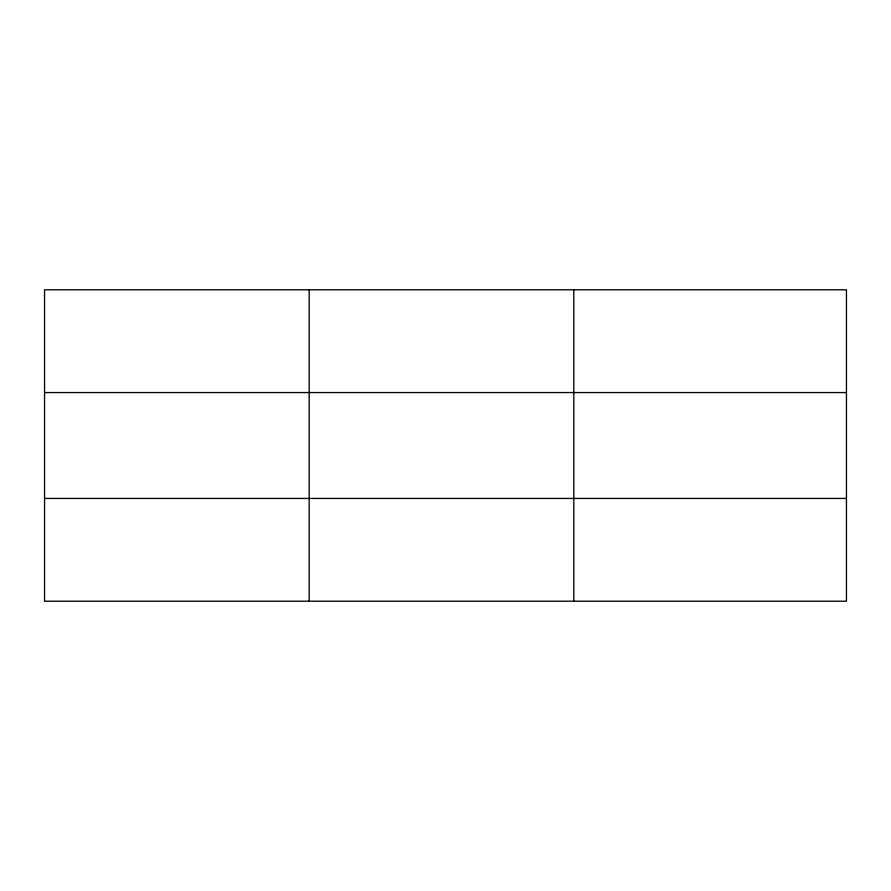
<?xml version="1.0" encoding="UTF-8"?>
<svg xmlns="http://www.w3.org/2000/svg" width="891" height="891" viewBox="0 0 891 891"><rect width="100%" height="100%" fill="white"/><g stroke="black" fill="none" stroke-linecap="round" stroke-linejoin="round"><path stroke-width="1.34" d="M309.177 289.798L309.177 601.202M573.804 289.798L573.804 601.202M44.55 392.563L846.45 392.563M44.55 498.437L846.45 498.437M846.45 580.654L846.45 601.202L44.55 601.202L44.55 289.798L846.45 289.798L846.45 580.654"/></g></svg>
